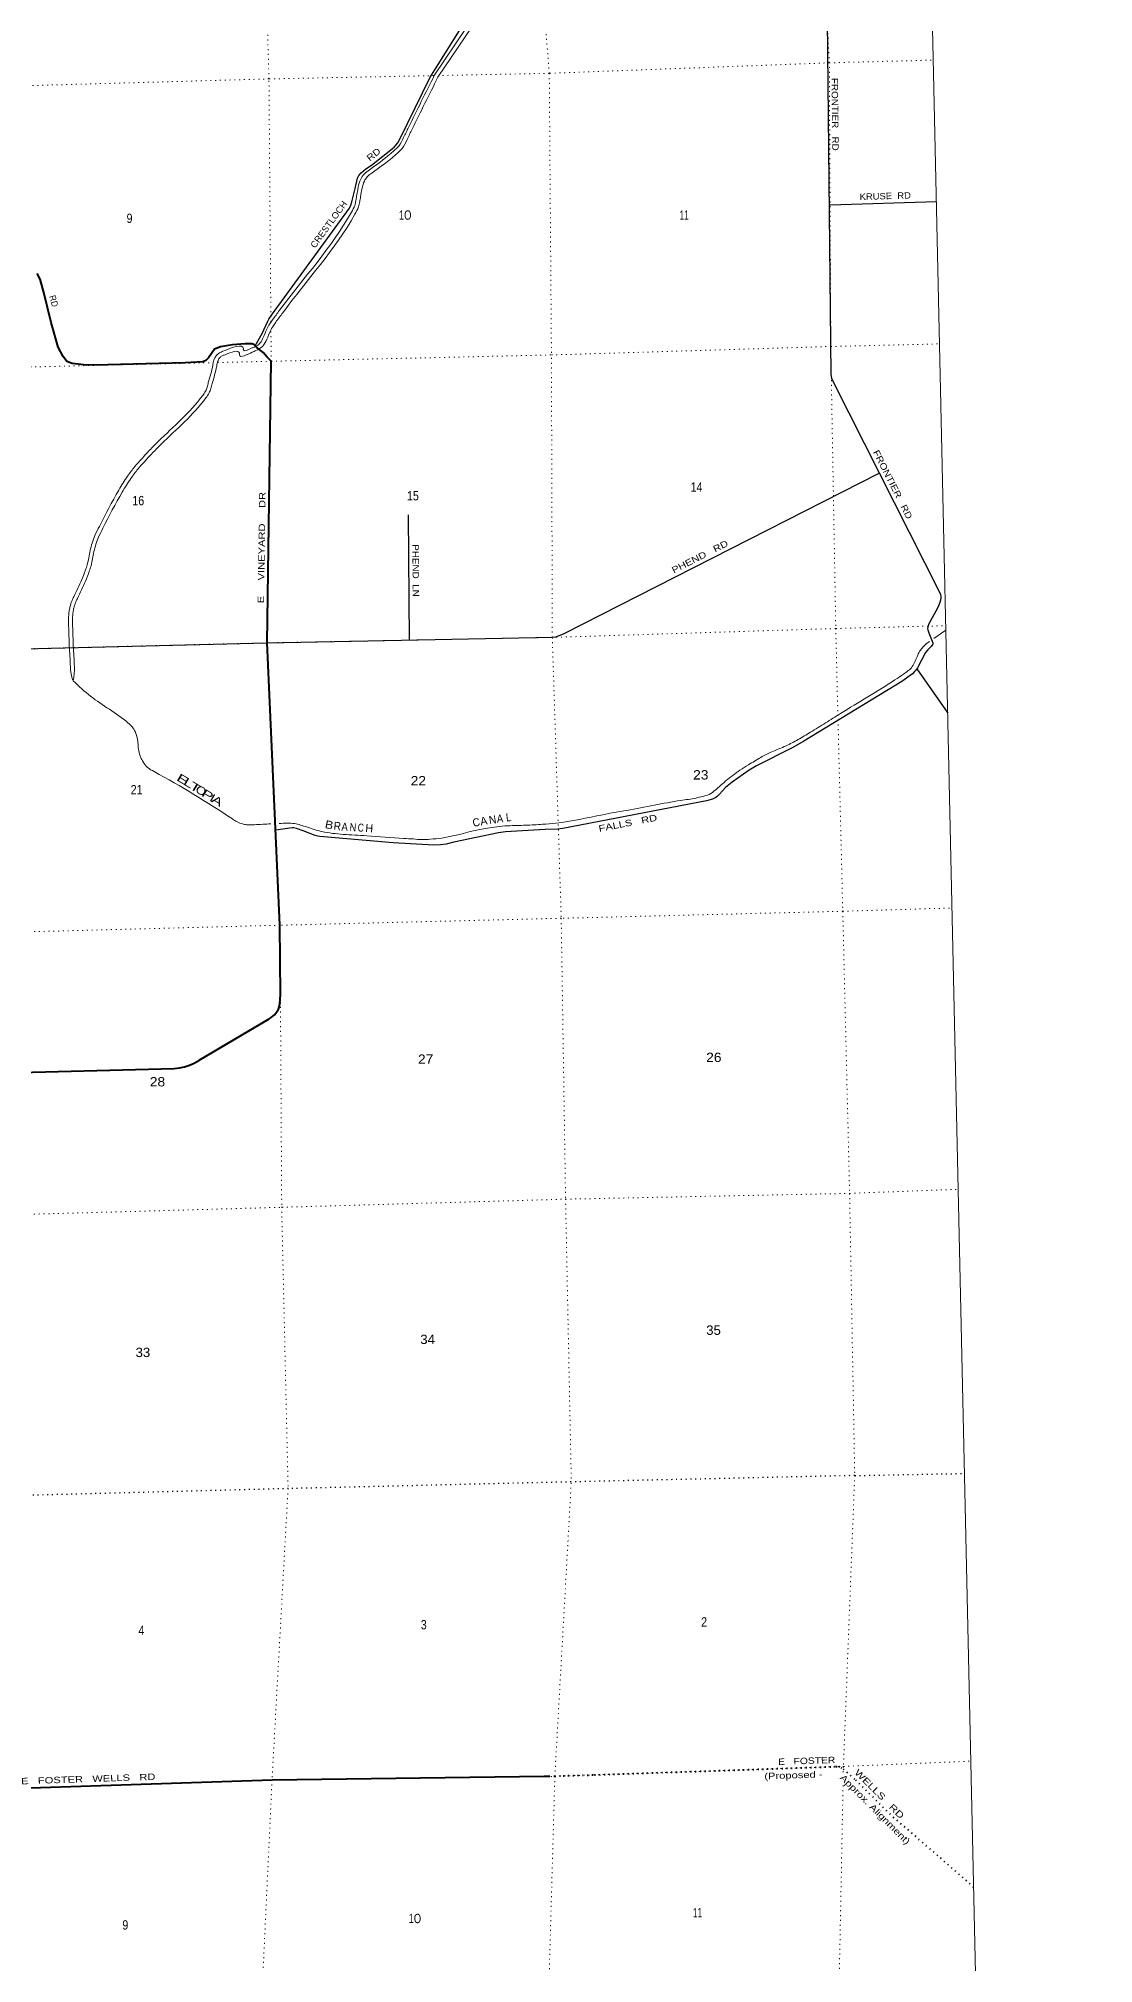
# Model space of a CAD drawing. Header units: feet. Extents: x 245918 to 509309, y -547785 to -360805.
# Drawn here: x 489550 to 509309, y -442994 to -406915 of the extents above; entities that cross this region are included whole.
import ezdxf
from ezdxf.enums import TextEntityAlignment as Align

# ---------------------------------------------------------------- set-up
doc = ezdxf.new("R2010")
doc.units = ezdxf.units.FT
doc.header["$LTSCALE"] = 60
doc.linetypes.add('DOTTED', pattern=[1.5, 0.3, -1.2])
for name, color, linetype, lineweight in [('26', 7, 'Continuous', 40), ('27', 7, 'Continuous', 13), ('29', 7, 'Continuous', 25), ('39', 7, 'Continuous', 13), ('4', 7, 'Continuous', 13), ('53', 7, 'DOTTED', 40), ('6', 7, 'DOTTED', 25), ('7', 7, 'DOTTED', 13)]:
    doc.layers.add(name, color=color, linetype=linetype, lineweight=lineweight)
for name, color, linetype in [('30', 7, 'Continuous'), ('41', 7, 'Continuous'), ('54', 7, 'Continuous')]:
    doc.layers.add(name, color=color, linetype=linetype)

msp = doc.modelspace()

# ---------------------------------------------------------------- linework, layer by layer
at = {"layer": '26'}
for points in [[(488704.5, -426304.06), (492091.59, -426218.13), (492188.74, -426208.02), (492284.31, -426187.82), (492377.24, -426157.73), (492466.51, -426118.1), (492551.16, -426069.36), (492559.53, -426063.87), (493870.47, -425286.73), (493906.21, -425265.27), (493939.51, -425240.2), (493970.01, -425211.79), (493997.37, -425180.35), (494021.29, -425146.21), (494041.52, -425109.77), (494051.2, -425088.36), (494069.14, -425005.93), (494078.36, -424922.09), (494078.77, -424837.74), (494078.71, -424836.42), (494072.3, -423534.19), (493834.86, -418242.09), (493907.47, -412964.51), (493831.93, -412888.93), (493756.68, -412802.31), (493647.36, -412712.22), (493580.04, -412650.08), (493561.6, -412640.85), (493546.24, -412635.97), (493422.22, -412637.88), (493184.41, -412657.51), (492954.84, -412694.96), (492843.39, -412736.58), (492733.65, -412899.87), (492684.34, -412950.5), (492628.64, -412973.31), (492294.13, -412993.29), (491566.5, -413013.1), (490850, -413031.67), (490451.54, -413039.1), (490178.18, -413009.06), (490081.57, -412968.65), (490012.18, -412871.96), (489919.74, -412701.81), (489789.12, -412236.98), (489651.1, -411672.5), (489581.6, -411426.19), (489526.04, -411317.31)], [(483622.26, -439816.89), (488635.99, -439726.23), (493923.19, -439549.59), (499021.4, -439485.68), (499111.11, -439485.6)]]:
    msp.add_lwpolyline(points, dxfattribs=at)
at = {"layer": '29'}
for p, q in [((504375.12, -410029.98), (506367.65, -409968.34)), ((496496.91, -418189.12), (496476.22, -415841.07)), ((506001.44, -418727.17), (506578.84, -419562.84))]:
    msp.add_line(p, q, dxfattribs=at)
for points in [[(504320.33, -406563.7), (504392.58, -413210.99), (504403.64, -413281.1), (504445.64, -413374.72), (506422.03, -417291.75), (506440.68, -417335.64), (506448.97, -417370.7), (506449.9, -417399.29), (506446.21, -417439.88), (506429.61, -417487.86), (506391.25, -417577.79), (506219.41, -417897.46), (506205.28, -417947.5), (506202.81, -417971.27), (506206.5, -418000.79), (506222.5, -418053.18), (506300.72, -418242.08), (506305.15, -418255.41), (506301.47, -418268.33), (506269.45, -418308.36), (506201.9, -418377.18), (506162.68, -418425.45), (506011.98, -418707.45), (505976.95, -418757.27), (505958.51, -418781.26), (505918.93, -418819.8), (505720.43, -418967.9), (503885.97, -420083.88), (503678.59, -420205.86), (502997.21, -420548.84), (502860.77, -420626.33), (502753.82, -420700.14), (502543.62, -420851.43), (502417.89, -420951.44), (502303.91, -421080.22), (502263.63, -421117.02), (502233.84, -421139.26), (502171.15, -421168.78), (502058.42, -421203.27), (499372.11, -421722.3), (499271.85, -421734.53), (499041.68, -421739.16), (498298.96, -421781.35), (498167.57, -421801.08), (497328.8, -421978.47), (497183.4, -422013.82), (497077.14, -422029.29), (496954.76, -422032.27), (496189.86, -421989.48), (494819.25, -421873.28), (494782.66, -421868.07), (494732.87, -421853.31), (494507.71, -421762.97), (494378.84, -421724.15), (494327.21, -421711.24), (494299.56, -421709.39), (494253.46, -421713.08), (493992.29, -421750.98)], [(493607.59, -412675.51), (493735.84, -412445.28), (493835.41, -412223.87), (493864, -412177.75), (493931.29, -412076.27), (495375.99, -410092.84), (495401.8, -410041.18), (495420.24, -409974.75), (495479.24, -409727.52), (495522.54, -409533.79), (495549.31, -409480.28), (495592.61, -409430.47), (495682.96, -409356.67), (495786.22, -409286.56), (496207.58, -408948.91), (496277.64, -408871.42), (496320.94, -408792.09), (496741.34, -407935.98), (496876.91, -407650), (496973.67, -407504.24), (497466.71, -406712.49)], [(483678.66, -418491.66), (488518.49, -418373.51), (493829.02, -418240.66), (499177.59, -418137.34), (499238.44, -418129.96), (499290.07, -418113.35), (499394.29, -418069.23), (505296.31, -415060.67)]]:
    msp.add_lwpolyline(points, dxfattribs=at)
at = {"layer": '39'}
for p, q in [((496962.59, -407608.42), (497565.82, -406710.44)), ((497029.53, -407642.26), (497656.8, -406708.88)), ((506318.6, -418160.37), (506544.01, -418006.99))]:
    msp.add_line(p, q, dxfattribs=at)
for points in [[(496962.59, -407608.42), (496479.11, -408581.8), (496388.42, -408770.64), (496298.64, -408930.39), (496199.63, -409024.97), (496132.61, -409084.35), (495750.36, -409373.38), (495651.31, -409454.92), (495584.42, -409554.43), (495536.73, -409704.02), (495507.16, -409873.61), (495492.37, -409955.9), (495471.58, -410044.23), (495411.78, -410169.78), (494063.41, -412009.36), (493932.57, -412188.29), (493879.65, -412263.68), (493824.78, -412360.13), (493759.08, -412519.81), (493700.21, -412621.29), (493678.69, -412647.16)], [(497029.53, -407642.26), (496546.5, -408614.72), (496454.98, -408805.28), (496358.54, -408976.89), (496250.42, -409080.17), (496180.17, -409142.42), (495796.83, -409432.27), (495707.44, -409505.86), (495652.63, -409587.4), (495609.74, -409721.93), (495581.01, -409886.69), (495565.83, -409971.14), (495542.75, -410069.23), (495476.45, -410208.42), (494123.93, -412053.66), (493993.54, -412231.97), (493943.08, -412303.86), (493892.33, -412393.07), (493826.5, -412553.05), (493758.46, -412670.34), (493737.74, -412695.95)], [(493678.69, -412647.16), (493592.64, -412700.65), (493534.03, -412721.09), (493385.68, -412751.64), (493385.63, -412733.58), (493042.7, -412761.72), (492968.57, -412791.03), (492906.5, -412828.34), (492863.54, -412882.63), (492826.7, -412967.99), (492813.88, -413038.24), (492729.63, -413364.46), (492706.83, -413451.79), (492677.97, -413524.09), (492625.06, -413605.49), (491794.26, -414464.58), (491630.29, -414631.58), (491482.35, -414792.51), (491352.42, -414939.34), (491218.57, -415116.27), (491052.9, -415378.55), (490688.93, -416058.67), (490605.22, -416232.44), (490515.82, -416513.54), (490460.48, -416779.49), (490429.69, -416875.87), (490360.04, -417055.61), (490209.6, -417378.02), (490168.76, -417470.42), (490147.9, -417534.67), (490129.07, -417607.94), (490111.93, -417900.85), (490144.36, -418656.95), (490149.68, -418755.22)], [(493737.74, -412695.95), (493621.33, -412764.96), (493553.35, -412793.69), (493310.93, -412843.61), (493310.86, -412814.97), (493059.93, -412835.56), (493001.9, -412858.5), (492956.84, -412885.59), (492928.49, -412921.42), (492898.95, -412989.86), (492887.17, -413054.37), (492802.22, -413383.31), (492778.22, -413475.26), (492744.88, -413558.76), (492684, -413652.43), (491847.98, -414516.92), (491684.67, -414683.25), (491538.05, -414842.74), (491410.5, -414986.89), (491280.29, -415159), (491117.75, -415416.32), (490755.81, -416092.65), (490675.09, -416260.22), (490588.46, -416532.6), (490533.11, -416798.59), (490500.44, -416900.85), (490429.07, -417085.05), (490277.89, -417409.04), (490238.91, -417497.23), (490219.96, -417555.6), (490203.52, -417619.57), (490187.02, -417901.44), (490219.27, -418653.32), (490224.53, -418750.42)], [(494057.88, -421628.58), (494346.71, -421630.66), (494568.54, -421693.16), (494858.64, -421778.52), (495252.95, -421831.46), (495697.31, -421858.18), (496388.47, -421908.22), (496570.02, -421917.69), (496724.5, -421929.25), (496890.96, -421921.72), (497101.5, -421900.02), (497815.08, -421741.39), (497957.42, -421716.88), (498135.85, -421688.26), (498334.37, -421670.6), (498675.33, -421660.54), (498990.18, -421642.53), (499238.84, -421622.72), (500116.9, -421462.59), (500569.96, -421380.99), (501080.16, -421286.17), (501578.32, -421195.4), (501865.02, -421150.41), (501984.28, -421121.97), (502078.47, -421096.61), (502199.6, -421022.03), (502298.64, -420939.49), (502419.66, -420829.81), (502552.74, -420729.11), (502686.83, -420630.42), (502845.99, -420529.65), (503080.25, -420388.54), (503281.53, -420286.64), (503550.96, -420171.49), (503775.27, -420055.48), (504008.53, -419917.38), (504290.83, -419744.03), (504568.11, -419568.69), (505590.19, -418936.79), (505752.34, -418827.99), (505914.39, -418687.1), (506016.05, -418474.17), (506132.87, -418301.32), (506238.7, -418215.59)], [(490149.68, -418755.22), (490197.39, -418942.62), (490224.53, -418750.42)], [(490200.44, -418955.09), (490525.27, -419242.48), (491224.84, -419739.77), (491302.3, -419814.75), (491357.74, -419905.84), (491400.28, -420040.1), (491426.06, -420268.69), (491462.53, -420385.92), (491509.94, -420475.03), (491590.48, -420576.07), (491714.09, -420654.92), (493180.06, -421541.98), (493269.49, -421596.86), (493368.9, -421635.67), (493445.17, -421652.49), (493593.6, -421652.03), (493903.35, -421634.59)]]:
    msp.add_spline(points, degree=3, dxfattribs=at)
at = {"layer": '4'}
msp.add_lwpolyline([(252658.03, -364975.08), (284238.76, -364605.82), (315818.96, -364193.12), (347398.55, -363736.98), (378977.49, -363237.41), (410555.7, -362694.39), (442133.15, -362107.94), (473709.75, -361478.06), (505285.47, -360804.74), (509308.75, -543581.54), (477481.62, -544260.21), (445653.59, -544895.11), (413824.71, -545486.24), (381995.06, -546033.57), (350164.67, -546537.12), (318333.63, -546996.89), (286501.99, -547412.88), (254669.8, -547785.08)], close=True, dxfattribs=at)
msp.add_lwpolyline([(252658.03, -364975.08), (284238.76, -364605.82), (315818.96, -364193.12), (347398.55, -363736.98), (378977.49, -363237.41), (410555.7, -362694.39), (442133.15, -362107.94), (473709.75, -361478.06), (505285.47, -360804.74), (509308.75, -543581.54), (477481.62, -544260.21), (445653.59, -544895.11), (413824.71, -545486.24), (381995.06, -546033.57), (350164.67, -546537.12), (318333.63, -546996.89), (286501.99, -547412.88), (254669.8, -547785.08)], close=True, dxfattribs=at)
at = {"layer": '53'}
msp.add_lwpolyline([(499111.11, -439485.6), (499220.49, -439485.5), (499375.33, -439475.77), (499961.91, -439458.44), (504490.58, -439301.85), (504543.79, -439303.09), (504583.39, -439317.94), (504617.69, -439346.9), (504848.64, -439548.83), (505552.84, -440252.21), (505965.71, -440601.65), (507059.13, -441557.94)], dxfattribs=at)
at = {"layer": '6'}
for p, q in [((499528.2, -433968.07), (494224.7, -434093.74)), ((504836.84, -433848.67), (499528.2, -433968.07)), ((504836.84, -433848.67), (506892.45, -433809.7)), ((494227.73, -434093.69), (488919.17, -434231.77))]:
    msp.add_line(p, q, dxfattribs=at)
at = {"layer": '7'}
for p, q in [((504361.44, -407370.74), (504320.33, -406563.7)), ((493865.46, -407672.49), (493839.94, -406791.1)), ((499115.87, -407567.51), (499045.48, -406678.76)), ((496949.61, -407610.82), (493865.46, -407672.49)), ((493901.6, -412225.35), (493865.46, -407672.49)), ((499115.87, -407567.51), (497048.96, -407608.84)), ((504388.8, -412687.43), (506426.44, -412639.3)), ((488677.16, -413087.39), (492817.25, -412990.12)), ((493907.47, -412964.51), (493834.86, -418242.09)), ((493907.47, -412964.51), (499156.42, -412846.07)), ((504481.45, -417973.33), (506542.68, -417920.23)), ((504481.45, -417973.33), (504612.89, -423272.61)), ((490116.99, -418333.78), (488513.46, -418373.32)), ((493834.86, -418242.09), (490205.7, -418331.59)), ((504612.89, -423272.61), (506659.15, -423211.02)), ((488834.44, -428966.92), (494110.71, -428821.23)), ((494103.58, -428813.97), (494224.87, -434094.85)), ((494110.87, -428820.49), (499423.07, -428669.05)), ((499420.85, -428665.91), (499528.2, -433968.07)), ((499220.49, -439485.5), (499528.2, -433968.07)), ((494223.32, -434093.64), (493923.19, -439549.59)), ((499220.49, -439485.5), (504625.34, -439300.43)), ((504625.34, -439300.43), (504622.47, -439446.51)), ((488635.99, -439726.23), (493923.19, -439549.59)), ((493923.19, -439549.59), (493668.4, -445009.81)), ((504618.33, -439657.68), (504519.92, -444674.91))]:
    msp.add_line(p, q, dxfattribs=at)
for points in [[(493865.46, -407672.49), (488586.31, -407820.32), (488539.94, -406904.29)], [(504388.8, -412687.43), (504361.44, -407370.74), (506309.36, -407320.27)], [(504361.44, -407370.74), (499115.87, -407567.51), (499156.42, -412846.07)], [(492904.19, -412988.08), (493907.47, -412964.51), (493902.81, -412377.85)], [(499173.07, -418139.88), (499156.42, -412846.07), (504388.8, -412687.43), (504481.45, -417973.33)], [(499173.07, -418139.88), (493834.86, -418242.09), (494072.3, -423534.19)], [(504481.45, -417973.33), (499173.07, -418139.88), (499339.55, -423404.08)], [(494072.3, -423534.19), (488809.63, -423672.08), (488834.44, -428966.92)], [(499339.55, -423404.08), (494072.3, -423534.19), (494104.43, -428808.38)], [(504612.89, -423272.61), (499339.55, -423404.08), (499420.88, -428665.94)], [(504612.89, -423272.61), (504741.26, -428560.32), (504836.84, -433848.67)], [(499421.09, -428669.13), (504741.26, -428560.32), (506775.2, -428483.49)], [(504836.84, -433848.67), (504625.34, -439300.43), (507011.14, -439202.17)], [(493923.19, -439549.59), (499220.49, -439485.5), (499065.27, -444925.73)]]:
    msp.add_lwpolyline(points, dxfattribs=at)

# ---------------------------------------------------------------- texts
at = {"layer": '27'}
for s, rotation, width, p in [('RD', 285.937, 0.95, (489747.21, -411746.13)), ('E     VINEYARD     DR', 89.212, 1.3, (493773.62, -417500.82)), ('E   FOSTER   WELLS   RD', 1.913, 1.3, (489226.33, -439636.47))]:
    msp.add_text(s, height=120, rotation=rotation, dxfattribs=dict(at, width=width)).set_placement(p)
at = {"layer": '30'}
for s, rotation, width, p in [('FRONTIER   RD', 270.623, 1.15, (504402.2, -407654.96)), ('RD', 38.706, 1.2, (495754.26, -409222.38)), ('KRUSE  RD', 1.772, 1.1, (504930.37, -409942.77)), ('CRESTLOCH', 53.931, 1.05, (494727.65, -410854.7)), ('FRONTIER   RD', 296.774, 1.2, (505175.43, -414665.7)), ('PHEND   RD', 27.01, 1.25, (501448.02, -416943.77)), ('PHEND  LN', 270.505, 1.15, (496551.1, -416394.27)), ('FALLS   RD', 10.936, 1.3, (500052.15, -421784.42))]:
    msp.add_text(s, height=120, rotation=rotation, dxfattribs=dict(at, width=width)).set_placement(p)
at = {"layer": '41'}
for s, rotation, width, p in [('E', 328.826, 1.65, (492213.74, -420865.31)), ('L', 328.826, 1.6, (492322.46, -420931.59)), ('T', 328.826, 1.75, (492448.47, -421014.67)), ('O', 328.82, 1.25, (492555.85, -421076.32)), ('P', 328.818, 1.6, (492677.54, -421156.07)), ('I', 328.818, 1.3, (492770.28, -421211.35)), ('A', 328.818, 1.5, (492860.08, -421266.87)), ('B', 349.504, 1.15, (494980.91, -421725.38)), ('R', 354.828, 0.95, (495140.19, -421749.82)), ('A', 356.13, 0.9, (495278.88, -421763.41)), ('N', 356.594, 0.85, (495435.31, -421773.45)), ('C', 356.5, 0.8, (495581.37, -421780.46)), ('C', 12, 0.95, (497762.97, -421679.05)), ('N', 8.797, 0.95, (498065.02, -421629.53)), ('A', 5.261, 0.9, (498199.22, -421611.14)), ('L', 5.865, 0.9, (498361.21, -421586.27))]:
    msp.add_text(s, height=150, rotation=rotation, dxfattribs=dict(at, width=width)).set_placement(p, align=Align.CENTER)
for s, rotation, p in [('H', 355.951, (495739.28, -421791.29)), ('A', 9.62, (497900.67, -421654.66))]:
    msp.add_text(s, height=150, rotation=rotation, dxfattribs=at).set_placement(p, align=Align.CENTER)
at = {"layer": '54'}
for s, rotation, width, p in [('(Proposed -', 1.961, 1.3, (503146.16, -439543.16)), ('E   FOSTER', 1.961, 1.2, (503405.19, -439273.83)), ('WELLS   RD', 315.033, 1.35, (504822.15, -439426.07)), ('Approx. Alignment)', 315.033, 1.3, (504548.35, -439522.5))]:
    msp.add_text(s, height=120, rotation=rotation, dxfattribs=dict(at, width=width)).set_placement(p)
at = {"layer": '7'}
for s, rotation, width, p in [('9', 0.025, 0.85, (491198.79, -410371.83)), ('1O', 0.028, 0.75, (496299.32, -410311.9)), ('11', 0.027, 0.65, (501558.24, -410312.21)), ('14', 0.028, 0.85, (501763.23, -415408.92)), ('16', 0.028, 0.85, (491306.76, -415663.54)), ('15', 0.028, 0.85, (496450.88, -415572.2)), ('23', 0.026, 1.1, (501810.12, -420803.42)), ('21', 0.028, 0.85, (491275.46, -421081.44)), ('22', 0.028, 1.1, (496520.25, -420913.6)), ('27', 0.028, 1.1, (496656.49, -426131.81)), ('26', 0.028, 1.1, (502054.63, -426098.16)), ('28', 0.028, 1.1, (491633.95, -426555.61)), ('35', 0.027, 1.05, (502055.49, -431211.56)), ('33', 0.027, 1.05, (491367.38, -431628.15)), ('34', 0.027, 1.05, (496699.92, -431383.87)), ('3', 0.025, 0.85, (496709.56, -436731.84)), ('2', 0.025, 0.85, (501960.96, -436679.32)), ('4', 0.025, 0.85, (491421.74, -436837.32)), ('11', 0.027, 0.65, (501808.35, -442128.85)), ('9', 0.025, 0.85, (491119.6, -442358.96)), ('1O', 0.028, 0.75, (496481.15, -442237.75))]:
    msp.add_text(s, height=175.5, rotation=rotation, dxfattribs=dict(at, width=width)).set_placement(p)

doc.saveas('drawing.dxf')
